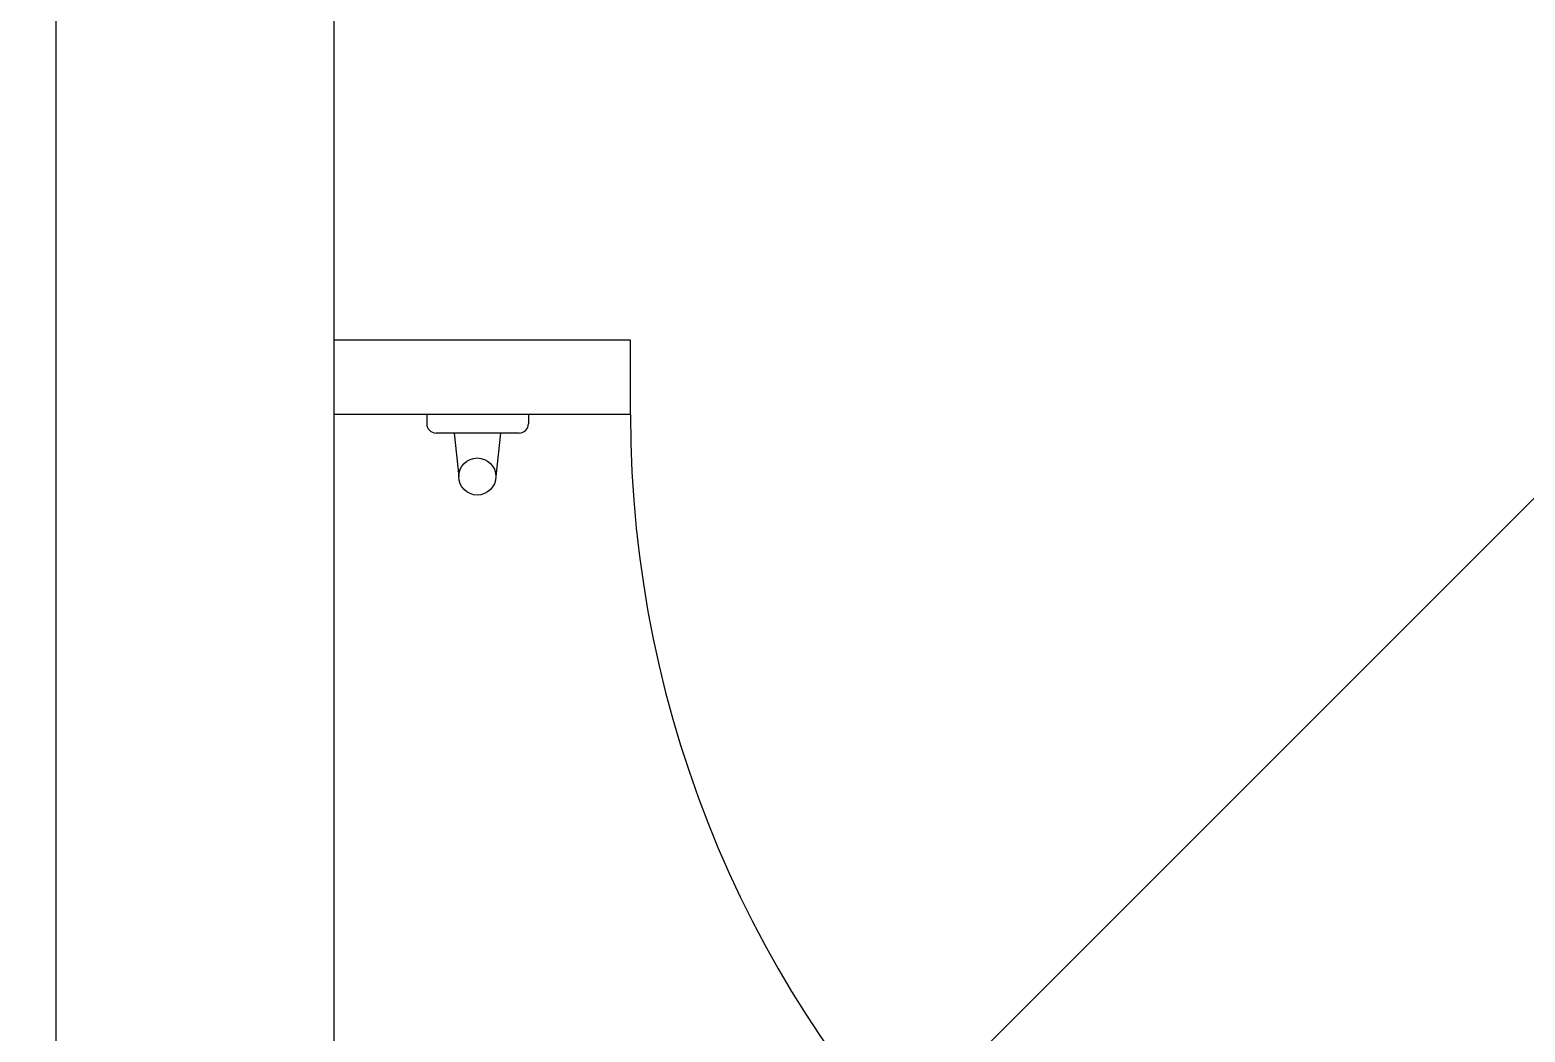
# Model space of a CAD drawing. Header units: millimetres. Extents: x 732 to 1037, y 127 to 299.
# Drawn here: x 734.219 to 735.025, y 284.854 to 285.395 of the extents above; entities that cross this region are included whole.
import ezdxf

# ---------------------------------------------------------------- set-up
doc = ezdxf.new("R2010")
doc.units = ezdxf.units.MM
doc.layers.add('I-ARQ', color=8, linetype='Continuous')

# ---------------------------------------------------------------- blocks, each defined once
blk = doc.blocks.new('A$C4CA24491')
at = {"layer": 'I-ARQ', "color": 2}
blk.add_line((0, 9.41784), (9.62768, 19.04552), dxfattribs=at)

msp = doc.modelspace()

# ---------------------------------------------------------------- linework, layer by layer
at = {"layer": 'I-ARQ'}
for p, q in [((734.23258, 288.64003), (734.23258, 284.00253)), ((734.38258, 287.93192), (734.38258, 284.00253)), ((734.54258, 285.22753), (734.38258, 285.22753)), ((734.54258, 285.18753), (734.54258, 285.22753)), ((734.54258, 285.18753), (734.38258, 285.18753)), ((734.43267, 285.18753), (734.43267, 285.18253)), ((734.4875, 285.18753), (734.43267, 285.18753)), ((734.4875, 285.18753), (734.4875, 285.18253)), ((734.4825, 285.17753), (734.43767, 285.17753)), ((734.44738, 285.17753), (734.44991, 285.15407)), ((734.47244, 285.17753), (734.46991, 285.15407))]:
    msp.add_line(p, q, dxfattribs=at)
msp.add_circle((734.45991, 285.15407), 0.01, dxfattribs=at)
for centre, radius, start, end in [((735.14258, 285.18753), 0.6, 180, 270), ((734.43767, 285.18253), 0.005, 180, 270), ((734.4825, 285.18253), 0.005, 270, 0)]:
    msp.add_arc(centre, radius, start, end, dxfattribs=at)

# ---------------------------------------------------------------- block references
msp.add_blockref('A$C4CA24491', (733.63258, 274.32726))

doc.saveas('drawing.dxf')
